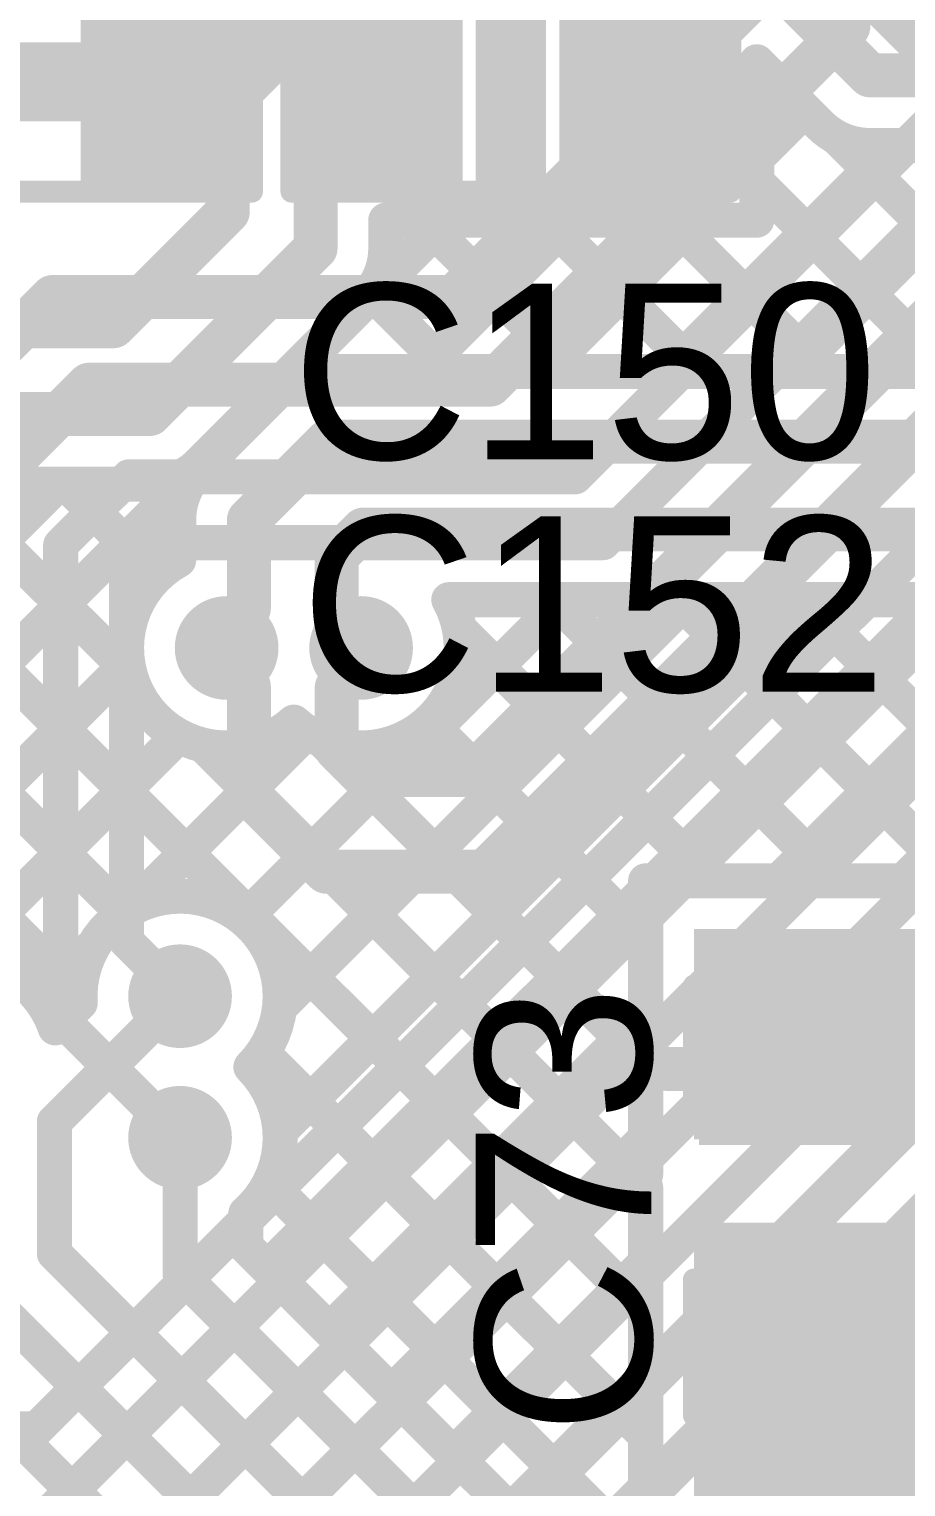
# Model space of a CAD drawing. Header units: millimetres. Extents: x -0.57 to 2.98, y -0.65 to 2.86.
# Drawn here: x 1.3423 to 1.542, y 0.0948 to 0.427 of the extents above; entities that cross this region are included whole.
import ezdxf

# ---------------------------------------------------------------- set-up
doc = ezdxf.new("R2010")
doc.units = ezdxf.units.MM
doc.header["$MEASUREMENT"] = 0
for name, color, linetype in [('BottomLayer', 5, 'Continuous'), ('BottomSolder', 6, 'Continuous'), ('Mechanical2', 216, 'Continuous'), ('TopLayer', 1, 'Continuous'), ('TopOverlay', 2, 'Continuous'), ('TopPaste', 8, 'Continuous'), ('TopSolder', 216, 'Continuous'), ('ViaHoleLayer', 16, 'Continuous')]:
    doc.layers.add(name, color=color, linetype=linetype)
doc.styles.add('Arial', font='', dxfattribs={"height": 0.2})
doc.styles.get('Arial').set_extended_font_data('Arial')

# ---------------------------------------------------------------- blocks, each defined once
blk = doc.blocks.new('SOLDER_BRIDGE_108')
at = {"layer": 'TopLayer'}
for points in [[(-0.045, -0.0175), (-0.045, 0.0175), (-0.015, 0.0175), (-0.015, -0.0175)], [(0.015, -0.0175), (0.015, 0.0175), (0.045, 0.0175), (0.045, -0.0175)]]:
    blk.add_hatch(color=1, dxfattribs=at).paths.add_polyline_path(points)
at = {"layer": 'TopPaste'}
for points in [[(-0.045, -0.0175), (-0.045, 0.0175), (-0.015, 0.0175), (-0.015, -0.0175)], [(0.015, -0.0175), (0.015, 0.0175), (0.045, 0.0175), (0.045, -0.0175)]]:
    blk.add_hatch(color=8, dxfattribs=at).paths.add_polyline_path(points)
at = {"layer": 'TopSolder'}
for points in [[(-0.049, -0.0215), (-0.049, 0.0215), (-0.011, 0.0215), (-0.011, -0.0215)], [(0.011, -0.0215), (0.011, 0.0215), (0.049, 0.0215), (0.049, -0.0215)]]:
    blk.add_hatch(color=216, dxfattribs=at).paths.add_polyline_path(points)
at = {"layer": 'TopOverlay', "const_width": 0.005}
for points in [[(0.05, 0.022), (-0.05, 0.022)], [(-0.05, 0.022), (-0.05, -0.022)], [(0.05, 0.022), (0.05, -0.022)], [(0.05, -0.022), (-0.05, -0.022)]]:
    blk.add_lwpolyline(points, dxfattribs=at)
at = {"layer": 'TopOverlay', "const_width": 0.0025}
for points in [[(-0.05125, 0.022, 1), (-0.04875, 0.022, 1)], [(-0.05125, 0.022, 1), (-0.04875, 0.022, 1)], [(0.04875, 0.022, 1), (0.05125, 0.022, 1)], [(0.04875, 0.022, 1), (0.05125, 0.022, 1)], [(-0.05125, -0.022, 1), (-0.04875, -0.022, 1)], [(-0.05125, -0.022, 1), (-0.04875, -0.022, 1)], [(0.04875, -0.022, 1), (0.05125, -0.022, 1)], [(0.04875, -0.022, 1), (0.05125, -0.022, 1)]]:
    blk.add_lwpolyline(points, format="xyb", close=True, dxfattribs=at)
blk = doc.blocks.new('SOLDER_BRIDGE_110')
at = {"layer": 'TopLayer'}
for points in [[(-0.045, -0.0175), (-0.045, 0.0175), (-0.015, 0.0175), (-0.015, -0.0175)], [(0.015, -0.0175), (0.015, 0.0175), (0.045, 0.0175), (0.045, -0.0175)]]:
    blk.add_hatch(color=1, dxfattribs=at).paths.add_polyline_path(points)
at = {"layer": 'TopPaste'}
for points in [[(-0.045, -0.0175), (-0.045, 0.0175), (-0.015, 0.0175), (-0.015, -0.0175)], [(0.015, -0.0175), (0.015, 0.0175), (0.045, 0.0175), (0.045, -0.0175)]]:
    blk.add_hatch(color=8, dxfattribs=at).paths.add_polyline_path(points)
at = {"layer": 'TopSolder'}
for points in [[(-0.049, -0.0215), (-0.049, 0.0215), (-0.011, 0.0215), (-0.011, -0.0215)], [(0.011, -0.0215), (0.011, 0.0215), (0.049, 0.0215), (0.049, -0.0215)]]:
    blk.add_hatch(color=216, dxfattribs=at).paths.add_polyline_path(points)
at = {"layer": 'TopOverlay', "const_width": 0.005}
for points in [[(-0.05, 0.022), (0.05, 0.022)], [(-0.05, -0.022), (-0.05, 0.022)], [(0.05, -0.022), (0.05, 0.022)], [(-0.05, -0.022), (0.05, -0.022)]]:
    blk.add_lwpolyline(points, dxfattribs=at)
at = {"layer": 'TopOverlay', "const_width": 0.0025}
for points in [[(-0.05125, 0.022, 1), (-0.04875, 0.022, 1)], [(-0.05125, 0.022, 1), (-0.04875, 0.022, 1)], [(0.04875, 0.022, 1), (0.05125, 0.022, 1)], [(0.04875, 0.022, 1), (0.05125, 0.022, 1)], [(-0.05125, -0.022, 1), (-0.04875, -0.022, 1)], [(-0.05125, -0.022, 1), (-0.04875, -0.022, 1)], [(0.04875, -0.022, 1), (0.05125, -0.022, 1)], [(0.04875, -0.022, 1), (0.05125, -0.022, 1)]]:
    blk.add_lwpolyline(points, format="xyb", close=True, dxfattribs=at)
blk = doc.blocks.new('C___0603_332')
at = {"layer": 'TopLayer'}
for points in [[(-0.015, 0.0175), (-0.015, -0.0175), (-0.045, -0.0175), (-0.045, 0.0175)], [(0.045, 0.0175), (0.045, -0.0175), (0.015, -0.0175), (0.015, 0.0175)]]:
    blk.add_hatch(color=1, dxfattribs=at).paths.add_polyline_path(points)
at = {"layer": 'TopPaste'}
for points in [[(-0.015, 0.0175), (-0.015, -0.0175), (-0.045, -0.0175), (-0.045, 0.0175)], [(0.045, 0.0175), (0.045, -0.0175), (0.015, -0.0175), (0.015, 0.0175)]]:
    blk.add_hatch(color=8, dxfattribs=at).paths.add_polyline_path(points)
at = {"layer": 'TopSolder'}
for points in [[(-0.01264, 0.01986), (-0.01264, -0.01986), (-0.04736, -0.01986), (-0.04736, 0.01986)], [(0.04736, 0.01986), (0.04736, -0.01986), (0.01264, -0.01986), (0.01264, 0.01986)]]:
    blk.add_hatch(color=216, dxfattribs=at).paths.add_polyline_path(points)
at = {"layer": 'TopOverlay', "const_width": 0.005}
for points in [[(-0.018, 0.021), (-0.049, 0.021)], [(-0.049, -0.021), (-0.049, 0.021)], [(0.049, 0.021), (0.018, 0.021)], [(0.049, -0.021), (0.049, 0.021)], [(-0.018, -0.021), (-0.049, -0.021)], [(0.049, -0.021), (0.018, -0.021)]]:
    blk.add_lwpolyline(points, dxfattribs=at)
at = {"layer": 'TopOverlay', "const_width": 0.0025}
for points in [[(-0.05025, 0.021, 1), (-0.04775, 0.021, 1)], [(-0.05025, 0.021, 1), (-0.04775, 0.021, 1)], [(-0.01925, 0.021, 1), (-0.01675, 0.021, 1)], [(0.01675, 0.021, 1), (0.01925, 0.021, 1)], [(0.04775, 0.021, 1), (0.05025, 0.021, 1)], [(0.04775, 0.021, 1), (0.05025, 0.021, 1)], [(-0.05025, -0.021, 1), (-0.04775, -0.021, 1)], [(-0.05025, -0.021, 1), (-0.04775, -0.021, 1)], [(-0.01925, -0.021, 1), (-0.01675, -0.021, 1)], [(0.01675, -0.021, 1), (0.01925, -0.021, 1)], [(0.04775, -0.021, 1), (0.05025, -0.021, 1)], [(0.04775, -0.021, 1), (0.05025, -0.021, 1)]]:
    blk.add_lwpolyline(points, format="xyb", close=True, dxfattribs=at)

msp = doc.modelspace()

# ---------------------------------------------------------------- hatches: boundary and pattern name
at = {"layer": 'BottomLayer'}
h = msp.add_hatch(color=5, dxfattribs=at)
edge = h.paths.add_edge_path()
edge.add_arc((1.38724, 0.286), 0.01181, 0, 360)
h = msp.add_hatch(color=5, dxfattribs=at)
edge = h.paths.add_edge_path()
edge.add_arc((1.41787, 0.286), 0.01181, 0, 360)
h = msp.add_hatch(color=5, dxfattribs=at)
edge = h.paths.add_edge_path()
edge.add_arc((1.37663, 0.20663), 0.01181, 0, 360)
h = msp.add_hatch(color=5, dxfattribs=at)
edge = h.paths.add_edge_path()
edge.add_arc((1.37663, 0.17437), 0.01181, 0, 360)
at = {"layer": 'BottomSolder'}
h = msp.add_hatch(color=6, dxfattribs=at)
edge = h.paths.add_edge_path()
edge.add_arc((1.38724, 0.286), 0.00791, 0, 360)
h = msp.add_hatch(color=6, dxfattribs=at)
edge = h.paths.add_edge_path()
edge.add_arc((1.41787, 0.286), 0.00791, 0, 360)
h = msp.add_hatch(color=6, dxfattribs=at)
edge = h.paths.add_edge_path()
edge.add_arc((1.37663, 0.20663), 0.00791, 0, 360)
h = msp.add_hatch(color=6, dxfattribs=at)
edge = h.paths.add_edge_path()
edge.add_arc((1.37663, 0.17437), 0.00791, 0, 360)
at = {"layer": 'TopLayer'}
h = msp.add_hatch(color=1, dxfattribs=at)
edge = h.paths.add_edge_path()
edge.add_arc((1.38724, 0.286), 0.01181, 0, 360)
h = msp.add_hatch(color=1, dxfattribs=at)
edge = h.paths.add_edge_path()
edge.add_arc((1.41787, 0.286), 0.01181, 0, 360)
for points in [[(1.623, 0.22193), (1.49369, 0.22193), (1.49369, 0.174), (1.623, 0.174)], [(1.623, 0.155), (1.49369, 0.155), (1.49369, 0.072), (1.623, 0.072)]]:
    msp.add_hatch(color=1, dxfattribs=at).paths.add_polyline_path(points)
h = msp.add_hatch(color=1, dxfattribs=at)
edge = h.paths.add_edge_path()
edge.add_arc((1.37663, 0.20663), 0.01181, 0, 360)
h = msp.add_hatch(color=1, dxfattribs=at)
edge = h.paths.add_edge_path()
edge.add_arc((1.37663, 0.17437), 0.01181, 0, 360)
at = {"layer": 'TopSolder'}
h = msp.add_hatch(color=216, dxfattribs=at)
edge = h.paths.add_edge_path()
edge.add_arc((1.38724, 0.286), 0.00791, 0, 360)
h = msp.add_hatch(color=216, dxfattribs=at)
edge = h.paths.add_edge_path()
edge.add_arc((1.41787, 0.286), 0.00791, 0, 360)
h = msp.add_hatch(color=216, dxfattribs=at)
edge = h.paths.add_edge_path()
edge.add_arc((1.37663, 0.20663), 0.00791, 0, 360)
h = msp.add_hatch(color=216, dxfattribs=at)
edge = h.paths.add_edge_path()
edge.add_arc((1.37663, 0.17437), 0.00791, 0, 360)
at = {"layer": 'ViaHoleLayer'}
h = msp.add_hatch(color=16, dxfattribs=at)
edge = h.paths.add_edge_path()
edge.add_arc((1.38724, 0.286), 0.00591, 0, 360)
h = msp.add_hatch(color=16, dxfattribs=at)
edge = h.paths.add_edge_path()
edge.add_arc((1.41787, 0.286), 0.00591, 0, 360)
h = msp.add_hatch(color=16, dxfattribs=at)
edge = h.paths.add_edge_path()
edge.add_arc((1.37663, 0.20663), 0.00591, 0, 360)
h = msp.add_hatch(color=16, dxfattribs=at)
edge = h.paths.add_edge_path()
edge.add_arc((1.37663, 0.17437), 0.00591, 0, 360)

# ---------------------------------------------------------------- linework, layer by layer
at = {"layer": 'BottomLayer'}
for points, const_width in [([(1.52886, 0.42757), (1.52886, 0.67014)], 0.01), ([(1.291, -0.073), (1.93869, 0.57469)], 0.01), ([(1.31682, 0.00382), (1.88962, 0.57662)], 0.008), ([(1.30001, -0.03968), (1.908, 0.56831)], 0.008), ([(1.45073, 0.06127), (1.95669, 0.56723)], 0.01), ([(1.343, 0.085), (1.81636, 0.55836)], 0.008), ([(1.34432, 0.05732), (1.832, 0.545)], 0.008), ([(1.344, 0.108), (1.738, 0.502)], 0.008), ([(1.387, 0.415), (1.4085, 0.4365)], 0.018), ([(1.439, 0.366), (1.50886, 0.43586)], 0.01), ([(1.44728, 0.346), (1.52886, 0.42757)], 0.01), ([(1.256, 0.415), (1.387, 0.415)], 0.018), ([(1.46663, 0.325), (1.55, 0.40837)], 0.008), ([(1.473, 0.31), (1.567, 0.404)], 0.008), ([(1.443, 0.257), (1.58531, 0.39931)], 0.01), ([(1.446, 0.235), (1.60299, 0.39199)], 0.01), ([(1.301, 0.31941), (1.34759, 0.366)], 0.01), ([(1.34759, 0.366), (1.439, 0.366)], 0.01), ([(1.32, 0.31013), (1.35587, 0.346)], 0.01), ([(1.35587, 0.346), (1.44728, 0.346)], 0.01), ([(1.34943, 0.30943), (1.365, 0.325)], 0.008), ([(1.365, 0.325), (1.46663, 0.325)], 0.008), ([(1.34943, 0.20157), (1.34943, 0.30943)], 0.008), ([(1.36443, 0.30243), (1.372, 0.31)], 0.008), ([(1.372, 0.31), (1.473, 0.31)], 0.008), ([(1.36443, 0.21913), (1.36443, 0.30243)], 0.008), ([(1.38724, 0.28231), (1.38724, 0.286)], 0.01), ([(1.41787, 0.28256), (1.41787, 0.286)], 0.01), ([(1.38724, 0.28231), (1.39231, 0.27725)], 0.01), ([(1.41231, 0.277), (1.41787, 0.28256)], 0.01), ([(1.39231, 0.25257), (1.39231, 0.27725)], 0.01), ([(1.41231, 0.26286), (1.41231, 0.277)], 0.01), ([(1.41231, 0.26286), (1.41817, 0.257)], 0.01), ([(1.41817, 0.257), (1.443, 0.257)], 0.01), ([(1.39231, 0.25257), (1.40988, 0.235)], 0.01), ([(1.40988, 0.235), (1.446, 0.235)], 0.01), ([(1.36443, 0.21913), (1.37663, 0.20693)], 0.008), ([(1.46206, 0.04997), (1.624, 0.21192)], 0.008), ([(1.37663, 0.20663), (1.37663, 0.20693)], 0.008), ([(1.45226, 0.03072), (1.624, 0.20246)], 0.008), ([(1.34943, 0.20157), (1.37663, 0.17437)], 0.008), ([(1.46381, 0.01398), (1.624, 0.17418)], 0.008), ([(1.54304, 0.13095), (1.624, 0.04999)], 0.008), ([(1.5289, 0.11681), (1.79024, -0.14453)], 0.008), ([(1.296, 0.108), (1.344, 0.108)], 0.008), ([(1.51475, 0.10267), (1.71007, -0.09265)], 0.008)]:
    msp.add_lwpolyline(points, dxfattribs=dict(at, const_width=const_width))
for points, const_width in [([(1.52636, 0.42757, 1), (1.53136, 0.42757, 1)], 0.005), ([(1.52636, 0.42757, 1), (1.53136, 0.42757, 1)], 0.005), ([(1.3825, 0.415, 1), (1.3915, 0.415, 1)], 0.009), ([(1.3825, 0.415, 1), (1.3915, 0.415, 1)], 0.009), ([(1.34509, 0.366, 1), (1.35009, 0.366, 1)], 0.005), ([(1.34509, 0.366, 1), (1.35009, 0.366, 1)], 0.005), ([(1.4365, 0.366, 1), (1.4415, 0.366, 1)], 0.005), ([(1.4365, 0.366, 1), (1.4415, 0.366, 1)], 0.005), ([(1.35337, 0.346, 1), (1.35837, 0.346, 1)], 0.005), ([(1.35337, 0.346, 1), (1.35837, 0.346, 1)], 0.005), ([(1.44478, 0.346, 1), (1.44978, 0.346, 1)], 0.005), ([(1.44478, 0.346, 1), (1.44978, 0.346, 1)], 0.005), ([(1.363, 0.325, 1), (1.367, 0.325, 1)], 0.004), ([(1.363, 0.325, 1), (1.367, 0.325, 1)], 0.004), ([(1.46463, 0.325, 1), (1.46863, 0.325, 1)], 0.004), ([(1.46463, 0.325, 1), (1.46863, 0.325, 1)], 0.004), ([(1.34743, 0.30943, 1), (1.35143, 0.30943, 1)], 0.004), ([(1.34743, 0.30943, 1), (1.35143, 0.30943, 1)], 0.004), ([(1.37, 0.31, 1), (1.374, 0.31, 1)], 0.004), ([(1.37, 0.31, 1), (1.374, 0.31, 1)], 0.004), ([(1.471, 0.31, 1), (1.475, 0.31, 1)], 0.004), ([(1.471, 0.31, 1), (1.475, 0.31, 1)], 0.004), ([(1.36243, 0.30243, 1), (1.36643, 0.30243, 1)], 0.004), ([(1.36243, 0.30243, 1), (1.36643, 0.30243, 1)], 0.004), ([(1.38474, 0.286, 1), (1.38974, 0.286, 1)], 0.005), ([(1.41537, 0.286, 1), (1.42037, 0.286, 1)], 0.005), ([(1.38474, 0.28231, 1), (1.38974, 0.28231, 1)], 0.005), ([(1.38474, 0.28231, 1), (1.38974, 0.28231, 1)], 0.005), ([(1.41537, 0.28256, 1), (1.42037, 0.28256, 1)], 0.005), ([(1.41537, 0.28256, 1), (1.42037, 0.28256, 1)], 0.005), ([(1.38981, 0.27725, 1), (1.39481, 0.27725, 1)], 0.005), ([(1.38981, 0.27725, 1), (1.39481, 0.27725, 1)], 0.005), ([(1.40981, 0.277, 1), (1.41481, 0.277, 1)], 0.005), ([(1.40981, 0.277, 1), (1.41481, 0.277, 1)], 0.005), ([(1.40981, 0.26286, 1), (1.41481, 0.26286, 1)], 0.005), ([(1.40981, 0.26286, 1), (1.41481, 0.26286, 1)], 0.005), ([(1.41567, 0.257, 1), (1.42067, 0.257, 1)], 0.005), ([(1.41567, 0.257, 1), (1.42067, 0.257, 1)], 0.005), ([(1.4405, 0.257, 1), (1.4455, 0.257, 1)], 0.005), ([(1.4405, 0.257, 1), (1.4455, 0.257, 1)], 0.005), ([(1.38981, 0.25257, 1), (1.39481, 0.25257, 1)], 0.005), ([(1.38981, 0.25257, 1), (1.39481, 0.25257, 1)], 0.005), ([(1.40738, 0.235, 1), (1.41238, 0.235, 1)], 0.005), ([(1.40738, 0.235, 1), (1.41238, 0.235, 1)], 0.005), ([(1.4435, 0.235, 1), (1.4485, 0.235, 1)], 0.005), ([(1.4435, 0.235, 1), (1.4485, 0.235, 1)], 0.005), ([(1.36243, 0.21913, 1), (1.36643, 0.21913, 1)], 0.004), ([(1.36243, 0.21913, 1), (1.36643, 0.21913, 1)], 0.004), ([(1.37463, 0.20693, 1), (1.37863, 0.20693, 1)], 0.004), ([(1.37463, 0.20693, 1), (1.37863, 0.20693, 1)], 0.004), ([(1.37463, 0.20663, 1), (1.37863, 0.20663, 1)], 0.004), ([(1.34743, 0.20157, 1), (1.35143, 0.20157, 1)], 0.004), ([(1.34743, 0.20157, 1), (1.35143, 0.20157, 1)], 0.004), ([(1.37463, 0.17437, 1), (1.37863, 0.17437, 1)], 0.004), ([(1.54104, 0.13095, 1), (1.54504, 0.13095, 1)], 0.004), ([(1.5269, 0.11681, 1), (1.5309, 0.11681, 1)], 0.004), ([(1.342, 0.108, 1), (1.346, 0.108, 1)], 0.004), ([(1.342, 0.108, 1), (1.346, 0.108, 1)], 0.004), ([(1.51275, 0.10267, 1), (1.51675, 0.10267, 1)], 0.004)]:
    msp.add_lwpolyline(points, format="xyb", close=True, dxfattribs=dict(at, const_width=const_width))
at = {"layer": 'Mechanical2', "const_width": 0.01}
msp.add_lwpolyline([(1.75783, 2.80917, -6.230382), (0.64896, 2.81029)], format="xyb", dxfattribs=at)
at = {"layer": 'TopLayer'}
for points, const_width in [([(1.482, 0.412), (1.482, 0.45386)], 0.012), ([(1.448, 0.3835), (1.448, 0.4405)], 0.008), ([(1.456, 0.3835), (1.456, 0.4405)], 0.008), ([(1.511, 0.43922), (1.53372, 0.4165)], 0.01), ([(1.448, 0.42244), (1.456, 0.43044)], 0.008), ([(1.448, 0.42398), (1.456, 0.41598)], 0.008), ([(1.508, 0.41959), (1.52239, 0.4052)], 0.008), ([(1.508, 0.3835), (1.508, 0.41959)], 0.008), ([(1.53372, 0.4165), (1.55764, 0.4165)], 0.01), ([(1.373, 0.4095), (1.373, 0.412)], 0.01), ([(1.422, 0.4095), (1.422, 0.412)], 0.01), ([(1.373, 0.4095), (1.3875, 0.395)], 0.01), ([(1.4075, 0.395), (1.422, 0.4095)], 0.01), ([(1.508, 0.39759), (1.519, 0.40859)], 0.008), ([(1.448, 0.39416), (1.456, 0.40216)], 0.008), ([(1.52615, 0.4024), (1.5475, 0.38105)], 0.008), ([(1.4877, 0.349), (1.5392, 0.4005)], 0.008), ([(1.53372, 0.4005), (1.5475, 0.4005)], 0.008), ([(1.3875, 0.38536), (1.3875, 0.395)], 0.01), ([(1.4075, 0.37707), (1.4075, 0.395)], 0.01), ([(1.448, 0.3957), (1.456, 0.3877)], 0.008), ([(1.508, 0.39227), (1.5475, 0.35277)], 0.008), ([(1.36145, 0.35931), (1.3875, 0.38536)], 0.01), ([(1.456, 0.3877), (1.4602, 0.3835)], 0.008), ([(1.30806, 0.25422), (1.43734, 0.3835)], 0.008), ([(1.4235, 0.3835), (1.448, 0.3835)], 0.008), ([(1.4235, 0.37707), (1.4235, 0.3835)], 0.008), ([(1.43113, 0.349), (1.46563, 0.3835)], 0.008), ([(1.43191, 0.3835), (1.46641, 0.349)], 0.008), ([(1.456, 0.3835), (1.508, 0.3835)], 0.008), ([(1.45941, 0.349), (1.49391, 0.3835)], 0.008), ([(1.4602, 0.3835), (1.4947, 0.349)], 0.008), ([(1.48848, 0.3835), (1.52298, 0.349)], 0.008), ([(1.36974, 0.33931), (1.4075, 0.37707)], 0.01), ([(1.51598, 0.349), (1.5475, 0.38052)], 0.008), ([(1.38106, 0.32801), (1.4188, 0.36575)], 0.008), ([(1.42002, 0.36711), (1.43813, 0.349)], 0.008), ([(1.33692, 0.35931), (1.36145, 0.35931)], 0.01), ([(1.40595, 0.3529), (1.40985, 0.349)], 0.008), ([(1.41007, 0.349), (1.5475, 0.349)], 0.008), ([(1.38101, 0.32656), (1.39875, 0.3443)], 0.008), ([(1.31792, 0.33931), (1.36974, 0.33931)], 0.01), ([(1.39231, 0.31524), (1.41007, 0.333)], 0.01), ([(1.41007, 0.333), (1.55764, 0.333)], 0.01), ([(1.28037, 0.25481), (1.34887, 0.32331)], 0.008), ([(1.31792, 0.32331), (1.36974, 0.32331)], 0.008), ([(1.3224, 0.32331), (1.36507, 0.28064)], 0.008), ([(1.35068, 0.32331), (1.37149, 0.3025)], 0.008), ([(1.29783, 0.3196), (1.48269, 0.13473)], 0.008), ([(1.37631, 0.30602), (1.37631, 0.31524)], 0.008), ([(1.39231, 0.295), (1.39231, 0.31524)], 0.01), ([(1.41231, 0.30695), (1.41836, 0.313)], 0.01), ([(1.41836, 0.313), (1.55764, 0.313)], 0.01), ([(1.41231, 0.295), (1.41231, 0.30695)], 0.01), ([(1.39118, 0.2242), (1.46398, 0.297)], 0.008), ([(1.39929, 0.20403), (1.49227, 0.297)], 0.008), ([(1.39939, 0.17584), (1.52055, 0.297)], 0.008), ([(1.43785, 0.297), (1.5475, 0.297)], 0.008), ([(1.46185, 0.297), (1.52592, 0.23293)], 0.008), ([(1.48476, 0.23293), (1.5475, 0.29567)], 0.008), ([(1.49013, 0.297), (1.55204, 0.23509)], 0.008), ([(1.51841, 0.297), (1.58033, 0.23509)], 0.008), ([(1.29558, 0.29356), (1.36371, 0.22543)], 0.008), ([(1.44027, 0.29029), (1.49763, 0.23293)], 0.008), ([(1.32365, 0.24152), (1.36469, 0.28256)], 0.008), ([(1.51305, 0.23293), (1.55262, 0.2725)], 0.008), ([(1.54133, 0.23293), (1.5809, 0.2725)], 0.008), ([(1.43318, 0.2691), (1.48269, 0.21958)], 0.008), ([(1.33654, 0.22613), (1.37636, 0.26595)], 0.008), ([(1.36488, 0.22618), (1.40552, 0.26682)], 0.008), ([(1.38188, 0.26383), (1.48269, 0.16302)], 0.008), ([(1.40902, 0.26498), (1.48269, 0.1913)], 0.008), ([(1.48269, 0.23293), (1.55113, 0.23293)], 0.008), ([(1.48269, 0.166), (1.48269, 0.23293)], 0.008), ([(1.39652, 0.14469), (1.48269, 0.23086)], 0.008), ([(1.33711, 0.22374), (1.35382, 0.20703)], 0.008), ([(1.34466, 0.20596), (1.35708, 0.21838)], 0.008), ([(1.348, 0.178), (1.37663, 0.20663)], 0.008), ([(1.3482, 0.19941), (1.35387, 0.20508)], 0.008), ([(1.41067, 0.13055), (1.48269, 0.20257)], 0.008), ([(1.39543, 0.19371), (1.48269, 0.10645)], 0.008), ([(1.48719, 0.19006), (1.51469, 0.19006)], 0.01), ([(1.348, 0.148), (1.348, 0.178)], 0.008), ([(1.37663, 0.14337), (1.37663, 0.17437)], 0.008), ([(1.42481, 0.11641), (1.48269, 0.17429)], 0.008), ([(1.39692, 0.16394), (1.48269, 0.07816)], 0.008), ([(1.48269, 0.061), (1.48269, 0.163)], 0.008), ([(1.39163, 0.14958), (1.39163, 0.15718)], 0.008), ([(1.322, 0.149), (1.527, -0.056)], 0.008), ([(1.39163, 0.14958), (1.54721, -0.006)], 0.008), ([(1.348, 0.148), (1.532, -0.036)], 0.008), ([(1.43895, 0.10226), (1.48269, 0.146)], 0.008), ([(1.37663, 0.14337), (1.541, -0.021)], 0.008), ([(1.314, 0.132), (1.52168, -0.07569)], 0.008), ([(1.45309, 0.08812), (1.48269, 0.11772)], 0.008)]:
    msp.add_lwpolyline(points, dxfattribs=dict(at, const_width=const_width))
for points, const_width in [([(1.454, 0.43044, 1), (1.458, 0.43044, 1)], 0.004), ([(1.446, 0.42398, 1), (1.45, 0.42398, 1)], 0.004), ([(1.446, 0.42244, 1), (1.45, 0.42244, 1)], 0.004), ([(1.506, 0.41959, 1), (1.51, 0.41959, 1)], 0.004), ([(1.506, 0.41959, 1), (1.51, 0.41959, 1)], 0.004), ([(1.454, 0.41598, 1), (1.458, 0.41598, 1)], 0.004), ([(1.53122, 0.4165, 1), (1.53622, 0.4165, 1)], 0.005), ([(1.53122, 0.4165, 1), (1.53622, 0.4165, 1)], 0.005), ([(1.3705, 0.412, 1), (1.3755, 0.412, 1)], 0.005), ([(1.4195, 0.412, 1), (1.4245, 0.412, 1)], 0.005), ([(1.479, 0.412, 1), (1.485, 0.412, 1)], 0.006), ([(1.3705, 0.4095, 1), (1.3755, 0.4095, 1)], 0.005), ([(1.3705, 0.4095, 1), (1.3755, 0.4095, 1)], 0.005), ([(1.4195, 0.4095, 1), (1.4245, 0.4095, 1)], 0.005), ([(1.4195, 0.4095, 1), (1.4245, 0.4095, 1)], 0.005), ([(1.517, 0.40859, 1), (1.521, 0.40859, 1)], 0.004), ([(1.52039, 0.4052, 1), (1.52439, 0.4052, 1)], 0.004), ([(1.52039, 0.4052, 1), (1.52439, 0.4052, 1)], 0.004), ([(1.5204, 0.40519, 1), (1.5244, 0.40519, 1)], 0.004), ([(1.454, 0.40216, 1), (1.458, 0.40216, 1)], 0.004), ([(1.52415, 0.4024, 1), (1.52815, 0.4024, 1)], 0.004), ([(1.53172, 0.4005, 1), (1.53572, 0.4005, 1)], 0.004), ([(1.53172, 0.4005, 1), (1.53572, 0.4005, 1)], 0.004), ([(1.53172, 0.4005, 1), (1.53572, 0.4005, 1)], 0.004), ([(1.5372, 0.4005, 1), (1.5412, 0.4005, 1)], 0.004), ([(1.385, 0.395, 1), (1.39, 0.395, 1)], 0.005), ([(1.385, 0.395, 1), (1.39, 0.395, 1)], 0.005), ([(1.405, 0.395, 1), (1.41, 0.395, 1)], 0.005), ([(1.405, 0.395, 1), (1.41, 0.395, 1)], 0.005), ([(1.446, 0.3957, 1), (1.45, 0.3957, 1)], 0.004), ([(1.506, 0.39759, 1), (1.51, 0.39759, 1)], 0.004), ([(1.446, 0.39416, 1), (1.45, 0.39416, 1)], 0.004), ([(1.506, 0.39227, 1), (1.51, 0.39227, 1)], 0.004), ([(1.385, 0.38536, 1), (1.39, 0.38536, 1)], 0.005), ([(1.385, 0.38536, 1), (1.39, 0.38536, 1)], 0.005), ([(1.454, 0.3877, 1), (1.458, 0.3877, 1)], 0.004), ([(1.454, 0.3877, 1), (1.458, 0.3877, 1)], 0.004), ([(1.4215, 0.3835, 1), (1.4255, 0.3835, 1)], 0.004), ([(1.4215, 0.3835, 1), (1.4255, 0.3835, 1)], 0.004), ([(1.42991, 0.3835, 1), (1.43391, 0.3835, 1)], 0.004), ([(1.43534, 0.3835, 1), (1.43934, 0.3835, 1)], 0.004), ([(1.446, 0.3835, 1), (1.45, 0.3835, 1)], 0.004), ([(1.446, 0.3835, 1), (1.45, 0.3835, 1)], 0.004), ([(1.454, 0.3835, 1), (1.458, 0.3835, 1)], 0.004), ([(1.454, 0.3835, 1), (1.458, 0.3835, 1)], 0.004), ([(1.4582, 0.3835, 1), (1.4622, 0.3835, 1)], 0.004), ([(1.4582, 0.3835, 1), (1.4622, 0.3835, 1)], 0.004), ([(1.46363, 0.3835, 1), (1.46763, 0.3835, 1)], 0.004), ([(1.48648, 0.3835, 1), (1.49048, 0.3835, 1)], 0.004), ([(1.49191, 0.3835, 1), (1.49591, 0.3835, 1)], 0.004), ([(1.506, 0.3835, 1), (1.51, 0.3835, 1)], 0.004), ([(1.506, 0.3835, 1), (1.51, 0.3835, 1)], 0.004), ([(1.405, 0.37707, 1), (1.41, 0.37707, 1)], 0.005), ([(1.405, 0.37707, 1), (1.41, 0.37707, 1)], 0.005), ([(1.4215, 0.37707, 1), (1.4255, 0.37707, 1)], 0.004), ([(1.4215, 0.37707, 1), (1.4255, 0.37707, 1)], 0.004), ([(1.4215, 0.37707, 1), (1.4255, 0.37707, 1)], 0.004), ([(1.4168, 0.36575, 1), (1.4208, 0.36575, 1)], 0.004), ([(1.4168, 0.36575, 1), (1.4208, 0.36575, 1)], 0.004), ([(1.41681, 0.36576, 1), (1.42081, 0.36576, 1)], 0.004), ([(1.41802, 0.36711, 1), (1.42202, 0.36711, 1)], 0.004), ([(1.35895, 0.35931, 1), (1.36395, 0.35931, 1)], 0.005), ([(1.35895, 0.35931, 1), (1.36395, 0.35931, 1)], 0.005), ([(1.40395, 0.3529, 1), (1.40795, 0.3529, 1)], 0.004), ([(1.40785, 0.349, 1), (1.41185, 0.349, 1)], 0.004), ([(1.40807, 0.349, 1), (1.41207, 0.349, 1)], 0.004), ([(1.40807, 0.349, 1), (1.41207, 0.349, 1)], 0.004), ([(1.40807, 0.349, 1), (1.41207, 0.349, 1)], 0.004), ([(1.42913, 0.349, 1), (1.43313, 0.349, 1)], 0.004), ([(1.43613, 0.349, 1), (1.44013, 0.349, 1)], 0.004), ([(1.45741, 0.349, 1), (1.46141, 0.349, 1)], 0.004), ([(1.46441, 0.349, 1), (1.46841, 0.349, 1)], 0.004), ([(1.4857, 0.349, 1), (1.4897, 0.349, 1)], 0.004), ([(1.4927, 0.349, 1), (1.4967, 0.349, 1)], 0.004), ([(1.51398, 0.349, 1), (1.51798, 0.349, 1)], 0.004), ([(1.52098, 0.349, 1), (1.52498, 0.349, 1)], 0.004), ([(1.39675, 0.3443, 1), (1.40075, 0.3443, 1)], 0.004), ([(1.39675, 0.3443, 1), (1.40075, 0.3443, 1)], 0.004), ([(1.39676, 0.34431, 1), (1.40076, 0.34431, 1)], 0.004), ([(1.36724, 0.33931, 1), (1.37224, 0.33931, 1)], 0.005), ([(1.36724, 0.33931, 1), (1.37224, 0.33931, 1)], 0.005), ([(1.40757, 0.333, 1), (1.41257, 0.333, 1)], 0.005), ([(1.40757, 0.333, 1), (1.41257, 0.333, 1)], 0.005), ([(1.379, 0.32655, 1), (1.383, 0.32655, 1)], 0.004), ([(1.37901, 0.32656, 1), (1.38301, 0.32656, 1)], 0.004), ([(1.37901, 0.32656, 1), (1.38301, 0.32656, 1)], 0.004), ([(1.37905, 0.328, 1), (1.38305, 0.328, 1)], 0.004), ([(1.37906, 0.32801, 1), (1.38306, 0.32801, 1)], 0.004), ([(1.37906, 0.32801, 1), (1.38306, 0.32801, 1)], 0.004), ([(1.34687, 0.32331, 1), (1.35087, 0.32331, 1)], 0.004), ([(1.34868, 0.32331, 1), (1.35268, 0.32331, 1)], 0.004), ([(1.36774, 0.32331, 1), (1.37174, 0.32331, 1)], 0.004), ([(1.36774, 0.32331, 1), (1.37174, 0.32331, 1)], 0.004), ([(1.36774, 0.32331, 1), (1.37174, 0.32331, 1)], 0.004), ([(1.37431, 0.31524, 1), (1.37831, 0.31524, 1)], 0.004), ([(1.37431, 0.31524, 1), (1.37831, 0.31524, 1)], 0.004), ([(1.37431, 0.31524, 1), (1.37831, 0.31524, 1)], 0.004), ([(1.38981, 0.31524, 1), (1.39481, 0.31524, 1)], 0.005), ([(1.38981, 0.31524, 1), (1.39481, 0.31524, 1)], 0.005), ([(1.41586, 0.313, 1), (1.42086, 0.313, 1)], 0.005), ([(1.41586, 0.313, 1), (1.42086, 0.313, 1)], 0.005), ([(1.37431, 0.30602, 1), (1.37831, 0.30602, 1)], 0.004), ([(1.37431, 0.30602, 1), (1.37831, 0.30602, 1)], 0.004), ([(1.40981, 0.30695, 1), (1.41481, 0.30695, 1)], 0.005), ([(1.40981, 0.30695, 1), (1.41481, 0.30695, 1)], 0.005), ([(1.36949, 0.3025, 1), (1.37349, 0.3025, 1)], 0.004), ([(1.38981, 0.295, 1), (1.39481, 0.295, 1)], 0.005), ([(1.40981, 0.295, 1), (1.41481, 0.295, 1)], 0.005), ([(1.43585, 0.297, 1), (1.43985, 0.297, 1)], 0.004), ([(1.43585, 0.297, 1), (1.43985, 0.297, 1)], 0.004), ([(1.45985, 0.297, 1), (1.46385, 0.297, 1)], 0.004), ([(1.46198, 0.297, 1), (1.46598, 0.297, 1)], 0.004), ([(1.48813, 0.297, 1), (1.49213, 0.297, 1)], 0.004), ([(1.49027, 0.297, 1), (1.49427, 0.297, 1)], 0.004), ([(1.51641, 0.297, 1), (1.52041, 0.297, 1)], 0.004), ([(1.51855, 0.297, 1), (1.52255, 0.297, 1)], 0.004), ([(1.43827, 0.29029, 1), (1.44227, 0.29029, 1)], 0.004), ([(1.43868, 0.286, 1), (1.44268, 0.286, 1)], 0.004), ([(1.43868, 0.286, 1), (1.44268, 0.286, 1)], 0.004), ([(1.36269, 0.28256, 1), (1.36669, 0.28256, 1)], 0.004), ([(1.36307, 0.28064, 1), (1.36707, 0.28064, 1)], 0.004), ([(1.40055, 0.26909, 1), (1.40455, 0.26909, 1)], 0.004), ([(1.40055, 0.26909, 1), (1.40455, 0.26909, 1)], 0.004), ([(1.43118, 0.2691, 1), (1.43518, 0.2691, 1)], 0.004), ([(1.37436, 0.26595, 1), (1.37836, 0.26595, 1)], 0.004), ([(1.40352, 0.26682, 1), (1.40752, 0.26682, 1)], 0.004), ([(1.37988, 0.26383, 1), (1.38388, 0.26383, 1)], 0.004), ([(1.40702, 0.26498, 1), (1.41102, 0.26498, 1)], 0.004), ([(1.48069, 0.23293, 1), (1.48469, 0.23293, 1)], 0.004), ([(1.48069, 0.23293, 1), (1.48469, 0.23293, 1)], 0.004), ([(1.48276, 0.23293, 1), (1.48676, 0.23293, 1)], 0.004), ([(1.49563, 0.23293, 1), (1.49963, 0.23293, 1)], 0.004), ([(1.51105, 0.23293, 1), (1.51505, 0.23293, 1)], 0.004), ([(1.52392, 0.23293, 1), (1.52792, 0.23293, 1)], 0.004), ([(1.53933, 0.23293, 1), (1.54333, 0.23293, 1)], 0.004), ([(1.48069, 0.23086, 1), (1.48469, 0.23086, 1)], 0.004), ([(1.36171, 0.22543, 1), (1.36571, 0.22543, 1)], 0.004), ([(1.36288, 0.22618, 1), (1.36688, 0.22618, 1)], 0.004), ([(1.38918, 0.2242, 1), (1.39318, 0.2242, 1)], 0.004), ([(1.48069, 0.21958, 1), (1.48469, 0.21958, 1)], 0.004), ([(1.35508, 0.21838, 1), (1.35908, 0.21838, 1)], 0.004), ([(1.34266, 0.20596, 1), (1.34666, 0.20596, 1)], 0.004), ([(1.35182, 0.20703, 1), (1.35582, 0.20703, 1)], 0.004), ([(1.37463, 0.20663, 1), (1.37863, 0.20663, 1)], 0.004), ([(1.39744, 0.20663, 1), (1.40144, 0.20663, 1)], 0.004), ([(1.39744, 0.20663, 1), (1.40144, 0.20663, 1)], 0.004), ([(1.35187, 0.20508, 1), (1.35587, 0.20508, 1)], 0.004), ([(1.35187, 0.20508, 1), (1.35587, 0.20508, 1)], 0.004), ([(1.39729, 0.20403, 1), (1.40129, 0.20403, 1)], 0.004), ([(1.48069, 0.20257, 1), (1.48469, 0.20257, 1)], 0.004), ([(1.3462, 0.19941, 1), (1.3502, 0.19941, 1)], 0.004), ([(1.3462, 0.19941, 1), (1.3502, 0.19941, 1)], 0.004), ([(1.39343, 0.19371, 1), (1.39743, 0.19371, 1)], 0.004), ([(1.39076, 0.1905, 1), (1.39476, 0.1905, 1)], 0.004), ([(1.39076, 0.1905, 1), (1.39476, 0.1905, 1)], 0.004), ([(1.48069, 0.1913, 1), (1.48469, 0.1913, 1)], 0.004), ([(1.48469, 0.19006, 1), (1.48969, 0.19006, 1)], 0.005), ([(1.51219, 0.19006, 1), (1.51719, 0.19006, 1)], 0.005), ([(1.346, 0.178, 1), (1.35, 0.178, 1)], 0.004), ([(1.346, 0.178, 1), (1.35, 0.178, 1)], 0.004), ([(1.39739, 0.17584, 1), (1.40139, 0.17584, 1)], 0.004), ([(1.37463, 0.17437, 1), (1.37863, 0.17437, 1)], 0.004), ([(1.39744, 0.17437, 1), (1.40144, 0.17437, 1)], 0.004), ([(1.39744, 0.17437, 1), (1.40144, 0.17437, 1)], 0.004), ([(1.48069, 0.17429, 1), (1.48469, 0.17429, 1)], 0.004), ([(1.48069, 0.166, 1), (1.48469, 0.166, 1)], 0.004), ([(1.39492, 0.16394, 1), (1.39892, 0.16394, 1)], 0.004), ([(1.48069, 0.16302, 1), (1.48469, 0.16302, 1)], 0.004), ([(1.48069, 0.163, 1), (1.48469, 0.163, 1)], 0.004), ([(1.38963, 0.15718, 1), (1.39363, 0.15718, 1)], 0.004), ([(1.38963, 0.15718, 1), (1.39363, 0.15718, 1)], 0.004), ([(1.38963, 0.14958, 1), (1.39363, 0.14958, 1)], 0.004), ([(1.38963, 0.14958, 1), (1.39363, 0.14958, 1)], 0.004), ([(1.346, 0.148, 1), (1.35, 0.148, 1)], 0.004), ([(1.346, 0.148, 1), (1.35, 0.148, 1)], 0.004), ([(1.48069, 0.146, 1), (1.48469, 0.146, 1)], 0.004), ([(1.37463, 0.14337, 1), (1.37863, 0.14337, 1)], 0.004), ([(1.37463, 0.14337, 1), (1.37863, 0.14337, 1)], 0.004), ([(1.39452, 0.14469, 1), (1.39852, 0.14469, 1)], 0.004), ([(1.48069, 0.13473, 1), (1.48469, 0.13473, 1)], 0.004), ([(1.40867, 0.13055, 1), (1.41267, 0.13055, 1)], 0.004), ([(1.42281, 0.11641, 1), (1.42681, 0.11641, 1)], 0.004), ([(1.48069, 0.11772, 1), (1.48469, 0.11772, 1)], 0.004), ([(1.48069, 0.10645, 1), (1.48469, 0.10645, 1)], 0.004), ([(1.43695, 0.10226, 1), (1.44095, 0.10226, 1)], 0.004)]:
    msp.add_lwpolyline(points, format="xyb", close=True, dxfattribs=dict(at, const_width=const_width))
at = {"layer": 'TopLayer', "const_width": 0.008}
for points in [[(1.53372, 0.4005, -0.199231), (1.52239, 0.4052)], [(1.53372, 0.4005, -0.198912), (1.5224, 0.40519)], [(1.4235, 0.37707, -0.199231), (1.4188, 0.36575)], [(1.4235, 0.37707, -0.198912), (1.41881, 0.36576)], [(1.39875, 0.3443, -0.199231), (1.41007, 0.349)], [(1.39876, 0.34431, -0.198912), (1.41007, 0.349)], [(1.38106, 0.32801, -0.199231), (1.36974, 0.32331)], [(1.38105, 0.328, -0.198912), (1.36974, 0.32331)], [(1.37631, 0.31524, -0.199231), (1.38101, 0.32656)], [(1.37631, 0.31524, -0.198912), (1.381, 0.32655)], [(1.40255, 0.26909, -1.125554), (1.37631, 0.30602)], [(1.43785, 0.297, -0.126466), (1.44068, 0.286)], [(1.44068, 0.286, -0.650404), (1.40255, 0.26909)], [(1.35387, 0.20508, -1.034488), (1.39944, 0.20663)], [(1.33731, 0.21215, -0.190321), (1.3482, 0.19941)], [(1.39944, 0.20663, -0.198912), (1.39276, 0.1905)], [(1.39276, 0.1905, -0.198912), (1.39944, 0.17437)], [(1.39944, 0.17437, -0.216594), (1.39163, 0.15718)]]:
    msp.add_lwpolyline(points, format="xyb", dxfattribs=at)
at = {"layer": 'TopOverlay', "const_width": 0.01}
msp.add_lwpolyline([(1.524, 0.445), (1.5495, 0.4195)], dxfattribs=at)

# ---------------------------------------------------------------- block references
msp.add_blockref('SOLDER_BRIDGE_110', (1.343, 0.412))
for name, p, rotation in [('SOLDER_BRIDGE_108', (1.452, 0.412), 180), ('C___0603_332', (1.51469, 0.16006), 270)]:
    msp.add_blockref(name, p, dxfattribs=dict(rotation=rotation))

# ---------------------------------------------------------------- texts
at = {"layer": 'TopOverlay', "style": 'Arial'}
for s, p in [('C150', (1.40202, 0.32901)), ('C152', (1.40402, 0.27601))]:
    msp.add_text(s, height=0.04, dxfattribs=at).set_placement(p)
msp.add_text('C73', height=0.04, rotation=90, dxfattribs=at).set_placement((1.48399, 0.10668))

doc.saveas('drawing.dxf')
